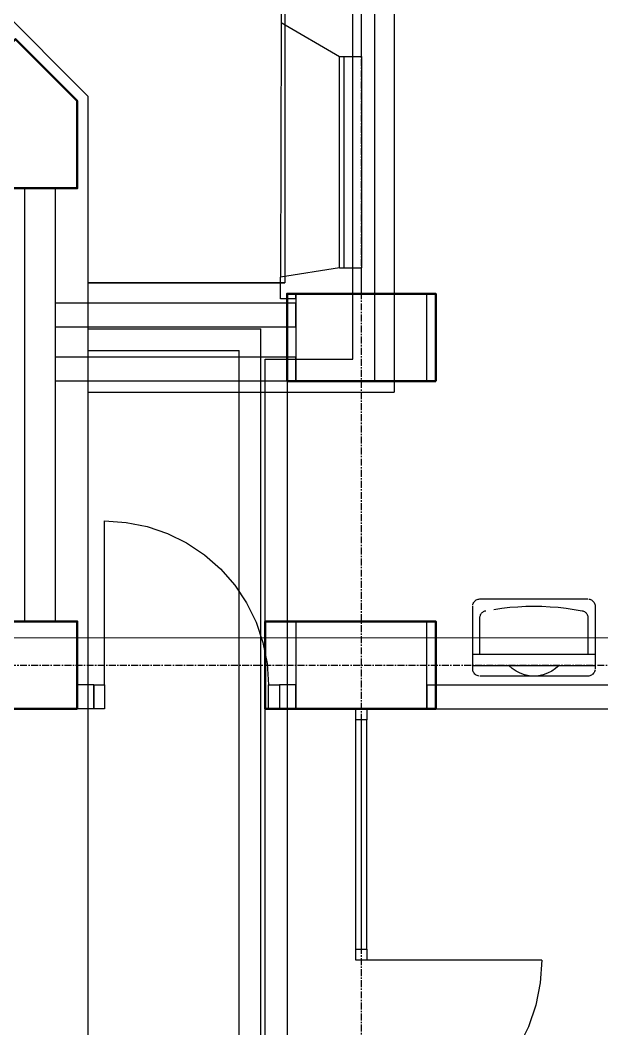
# Model space of a CAD drawing. Header units: millimetres. Extents: x -49883 to 71908, y -18440 to 67826.
# Drawn here: x 31906 to 34567, y 39611 to 44228 of the extents above; entities that cross this region are included whole.
import ezdxf

# ---------------------------------------------------------------- set-up
doc = ezdxf.new("R2010")
doc.units = ezdxf.units.MM
doc.linetypes.add('PCENTRE', pattern=[50.8, 31.75, -6.35, 6.35, -6.35])
doc.linetypes.add('PCENTRE2', pattern=[28.575, 19.05, -3.175, 3.175, -3.175])
for name, color, linetype in [('Boundaries_and_building_grids', 140, 'PCENTRE2'), ('Fourth Floor - General', 1, 'Continuous'), ('Fourth Floor - Roofs', 2, 'Continuous'), ('Fourth Floor - Structural Members', 5, 'Continuous'), ('Third Floor - Curtain Walls', 1, 'Continuous'), ('Third Floor - Doors Windows and Openings', 1, 'Continuous'), ('Third Floor - Multi-View Blocks', 7, 'Continuous'), ('Third Floor - Structural Members', 5, 'Continuous'), ('Third Floor - Walls', 3, 'Continuous')]:
    doc.layers.add(name, color=color, linetype=linetype)

msp = doc.modelspace()

# ---------------------------------------------------------------- linework, layer by layer
at = {"layer": 'Boundaries_and_building_grids', "color": 140, "linetype": 'PCENTRE', "lineweight": -3}
for p, q in [((33467.2, -6274.3), (33467.2, 67825.7)), ((-49882.8, 41275.7), (47817.2, 41275.7))]:
    msp.add_line(p, q, dxfattribs=at)
at = {"layer": 'Fourth Floor - General', "color": 1, "linetype": 'Continuous', "lineweight": -3}
for p, q in [((32217.2, 42815.7, 13800), (33007.2, 42815.7, 13800)), ((33007.2, 36735.7, 13800), (33007.2, 42815.7, 13800)), ((32217.2, 42715.7, 13800), (32907.2, 42715.7, 13800)), ((32907.2, 36835.7, 13800), (32907.2, 42715.7, 13800))]:
    msp.add_line(p, q, dxfattribs=at)
at = {"layer": 'Fourth Floor - Roofs', "color": 3, "linetype": 'Continuous'}
for p, q in [((33117.2, 65675.7, 13800), (33117.2, 43025.7, 13800)), ((32217.2, 43879.3, 13800), (30820.7, 45275.7, 13800)), ((32217.2, 34172.2, 13800), (32217.2, 43879.3, 13800))]:
    msp.add_line(p, q, dxfattribs=at)
at = {"layer": 'Fourth Floor - Roofs', "color": 3, "linetype": 'Continuous', "lineweight": -3}
for p, q in [((33617.2, 65175.7, 13800), (33617.2, 42525.7, 13800)), ((32217.2, 43025.7, 13800), (33117.2, 43025.7, 13800)), ((32217.2, 42525.7, 13800), (33617.2, 42525.7, 13800))]:
    msp.add_line(p, q, dxfattribs=at)
at = {"layer": 'Fourth Floor - Roofs', "color": 1, "linetype": 'Continuous', "lineweight": -3}
for p, q in [((33427.2, 42675.7, 13800), (33427.2, 45575.7, 13800)), ((33527.2, 45575.7, 13800), (33527.2, 42575.7, 13800)), ((33027.2, 36885.7, 13800), (33027.2, 42675.7, 13800)), ((33027.2, 42675.7, 13800), (33427.2, 42675.7, 13800)), ((33527.2, 42575.7, 13800), (33127.2, 42575.7, 13800)), ((33127.2, 42575.7, 13800), (33127.2, 36985.7, 13800))]:
    msp.add_line(p, q, dxfattribs=at)
at = {"layer": 'Fourth Floor - Roofs', "color": 1, "linetype": 'Continuous'}
msp.add_line((33117.2, 43025.7, 13800), (32217.2, 43025.7, 13800), dxfattribs=at)
at = {"layer": 'Fourth Floor - Structural Members', "color": 8, "linetype": 'Continuous', "lineweight": 50, "elevation": 13800}
for points in [[(31601.5, 43858.6), (31767.2, 43458.6), (32167.2, 43458.6), (32167.2, 43858.6), (31884.4, 44141.4)], [(32167.2, 41075.7), (31767.2, 41075.7), (31767.2, 41475.7), (32167.2, 41475.7)]]:
    msp.add_lwpolyline(points, close=True, dxfattribs=at)
for points in [[(33807.2, 42575.7), (33807.2, 42975.7), (33127.2, 42975.7), (33127.2, 42575.7), (33807.2, 42575.7)], [(33807.2, 41075.7), (33807.2, 41475.7), (33027.2, 41475.7), (33027.2, 41075.7), (33807.2, 41075.7)]]:
    msp.add_lwpolyline(points, dxfattribs=at)
at = {"layer": 'Third Floor - Curtain Walls', "color": 3, "linetype": 'Continuous'}
for p, q in [((33468, 44062.2, 10350), (33468, 44308.6, 10350)), ((33099.3, 44275.7, 10350), (33099.3, 44216.9, 10350)), ((33099.3, 44216.9, 10350), (33367.2, 44062.2, 10350)), ((33367.2, 44062.2, 10350), (33468, 44062.2, 10350)), ((33367.2, 43093.9, 10350), (33097.2, 43051.7, 10350)), ((33367.2, 43093.9, 10350), (33467.4, 43093.9, 10350)), ((33467.4, 42975.7, 10350), (33467.4, 43093.9, 10350)), ((33097.2, 42952.4, 10350), (33097.2, 43051.7, 10350)), ((33167.2, 42952.4, 10350), (33097.2, 42952.4, 10350))]:
    msp.add_line(p, q, dxfattribs=at)
at = {"layer": 'Third Floor - Curtain Walls', "color": 3, "linetype": 'Continuous', "elevation": 10350}
msp.add_lwpolyline([(33167.2, 42952.4), (33167.2, 42975.7), (33467.4, 42975.7)], dxfattribs=at)
at = {"layer": 'Third Floor - Doors Windows and Openings', "color": 1, "linetype": 'Continuous'}
for p, q in [((33099.3, 44216.9, 10350), (33097.2, 43051.7, 10350)), ((33367.2, 43093.9, 10350), (33367.2, 44062.2, 10350)), ((33387.2, 44062.2, 10350), (33387.2, 43093.9, 10350)), ((33468, 44062.2, 10350), (33467.4, 43093.9, 10350))]:
    msp.add_line(p, q, dxfattribs=at)
at = {"layer": 'Third Floor - Doors Windows and Openings'}
for p, q in [((32292.2, 41935.7, 10350), (32390.1, 41929.3, 10350)), ((32390.1, 41929.3, 10350), (32486.3, 41910.2, 10350)), ((32486.3, 41910.2, 10350), (32579.2, 41878.6, 10350)), ((32579.2, 41878.6, 10350), (32667.2, 41835.2, 10350)), ((32667.2, 41835.2, 10350), (32748.8, 41780.7, 10350)), ((32748.8, 41780.7, 10350), (32822.5, 41716.1, 10350)), ((32822.5, 41716.1, 10350), (32887.2, 41642.3, 10350)), ((32887.2, 41642.3, 10350), (32941.7, 41560.7, 10350)), ((32941.7, 41560.7, 10350), (32985.1, 41472.7, 10350)), ((32985.1, 41472.7, 10350), (33016.6, 41379.8, 10350)), ((33016.6, 41379.8, 10350), (33035.8, 41283.6, 10350)), ((33035.8, 41283.6, 10350), (33042.2, 41185.7, 10350)), ((34292.2, 39925.7, 10350), (34285.4, 39821.3, 10350)), ((34285.4, 39821.3, 10350), (34264.9, 39718.7, 10350)), ((34264.9, 39718.7, 10350), (34231.3, 39619.6, 10350)), ((34231.3, 39619.6, 10350), (34185, 39525.7, 10350))]:
    msp.add_line(p, q, dxfattribs=at)
at = {"layer": 'Third Floor - Doors Windows and Openings', "linetype": 'Continuous'}
for p, q in [((32292.2, 41185.7, 10350), (32292.2, 41935.7, 10350)), ((33442.2, 39975.7, 10350), (33442.2, 41025.7, 10350)), ((33467.2, 39975.7, 10350), (33467.2, 41025.7, 10350)), ((33492.2, 39975.7, 10350), (33492.2, 41025.7, 10350)), ((34292.2, 39925.7, 10350), (33492.2, 39925.7, 10350))]:
    msp.add_line(p, q, dxfattribs=at)
at = {"layer": 'Third Floor - Doors Windows and Openings', "linetype": 'Continuous', "elevation": 10350}
for points in [[(32242.2, 41075.7), (32242.2, 41185.7), (32292.2, 41185.7), (32292.2, 41075.7), (32242.2, 41075.7)], [(33042.2, 41075.7), (33042.2, 41185.7), (33092.2, 41185.7), (33092.2, 41075.7), (33042.2, 41075.7)], [(33442.2, 41025.7), (33442.2, 41075.7), (33492.2, 41075.7), (33492.2, 41025.7), (33442.2, 41025.7)], [(33442.2, 39925.7), (33442.2, 39975.7), (33492.2, 39975.7), (33492.2, 39925.7), (33442.2, 39925.7)]]:
    msp.add_lwpolyline(points, dxfattribs=at)
at = {"layer": 'Third Floor - Multi-View Blocks'}
for p, q in [((33977.5, 41554.2, 10350), (33978.9, 41558.3, 10350)), ((33978.9, 41558.3, 10350), (33980.8, 41562.1, 10350)), ((33980.8, 41562.1, 10350), (33983.2, 41565.7, 10350)), ((33983.2, 41565.7, 10350), (33986, 41569, 10350)), ((33986, 41569, 10350), (33989.3, 41571.8, 10350)), ((33989.3, 41571.8, 10350), (33992.9, 41574.2, 10350)), ((33992.9, 41574.2, 10350), (33996.7, 41576.1, 10350)), ((33996.7, 41576.1, 10350), (34000.8, 41577.5, 10350)), ((34000.8, 41577.5, 10350), (34005, 41578.3, 10350)), ((34005, 41578.3, 10350), (34009.3, 41578.6, 10350)), ((34507.7, 41578.3, 10350), (34512, 41577.5, 10350)), ((34512, 41577.5, 10350), (34516, 41576.1, 10350)), ((34516, 41576.1, 10350), (34519.9, 41574.2, 10350)), ((34519.9, 41574.2, 10350), (34523.5, 41571.8, 10350)), ((34523.5, 41571.8, 10350), (34526.7, 41569, 10350)), ((34526.7, 41569, 10350), (34529.6, 41565.7, 10350)), ((34529.6, 41565.7, 10350), (34532, 41562.1, 10350)), ((34532, 41562.1, 10350), (34533.9, 41558.3, 10350)), ((34533.9, 41558.3, 10350), (34535.3, 41554.2, 10350)), ((33976.7, 41550, 10350), (33977.5, 41554.2, 10350)), ((34014.6, 41510.3, 10350), (34016.9, 41513.4, 10350)), ((34016.9, 41513.4, 10350), (34019.5, 41516.2, 10350)), ((34019.5, 41516.2, 10350), (34022.3, 41518.6, 10350)), ((34022.3, 41518.6, 10350), (34025.5, 41520.8, 10350)), ((34025.5, 41520.8, 10350), (34028.8, 41522.5, 10350)), ((34028.8, 41522.5, 10350), (34032.4, 41523.8, 10350)), ((34032.4, 41523.8, 10350), (34036.1, 41524.8, 10350)), ((34072.4, 41531.1, 10350), (34109, 41536.4, 10350)), ((34109, 41536.4, 10350), (34145.7, 41540.4, 10350)), ((34145.7, 41540.4, 10350), (34182.6, 41543.3, 10350)), ((34182.6, 41543.3, 10350), (34219.4, 41545.1, 10350)), ((34219.4, 41545.1, 10350), (34256.4, 41545.7, 10350)), ((34256.4, 41545.7, 10350), (34293.3, 41545.1, 10350)), ((34293.3, 41545.1, 10350), (34330.2, 41543.3, 10350)), ((34330.2, 41543.3, 10350), (34367, 41540.4, 10350)), ((34367, 41540.4, 10350), (34403.7, 41536.4, 10350)), ((34403.7, 41536.4, 10350), (34440.3, 41531.1, 10350)), ((34440.3, 41531.1, 10350), (34476.7, 41524.8, 10350)), ((34476.7, 41524.8, 10350), (34480.4, 41523.8, 10350)), ((34480.4, 41523.8, 10350), (34483.9, 41522.5, 10350)), ((34483.9, 41522.5, 10350), (34487.3, 41520.8, 10350)), ((34487.3, 41520.8, 10350), (34490.4, 41518.6, 10350)), ((34490.4, 41518.6, 10350), (34493.3, 41516.2, 10350)), ((34493.3, 41516.2, 10350), (34495.9, 41513.4, 10350)), ((34495.9, 41513.4, 10350), (34498.1, 41510.3, 10350)), ((34535.3, 41554.2, 10350), (34536.1, 41550, 10350)), ((34536.1, 41550, 10350), (34536.4, 41545.7, 10350)), ((34009.3, 41492.4, 10350), (34009.5, 41496.2, 10350)), ((34009.5, 41496.2, 10350), (34010.2, 41499.9, 10350)), ((34010.2, 41499.9, 10350), (34011.3, 41503.6, 10350)), ((34011.3, 41503.6, 10350), (34012.8, 41507, 10350)), ((34012.8, 41507, 10350), (34014.6, 41510.3, 10350)), ((34498.1, 41510.3, 10350), (34500, 41507, 10350)), ((34500, 41507, 10350), (34501.5, 41503.6, 10350)), ((34501.5, 41503.6, 10350), (34502.6, 41499.9, 10350)), ((34502.6, 41499.9, 10350), (34503.2, 41496.2, 10350)), ((34503.2, 41496.2, 10350), (34503.4, 41492.4, 10350)), ((33976.7, 41253.9, 10350), (33976.4, 41258.2, 10350)), ((33977.5, 41249.7, 10350), (33976.7, 41253.9, 10350)), ((33978.9, 41245.6, 10350), (33977.5, 41249.7, 10350)), ((33980.8, 41241.7, 10350), (33978.9, 41245.6, 10350)), ((33983.2, 41238.2, 10350), (33980.8, 41241.7, 10350)), ((33986, 41234.9, 10350), (33983.2, 41238.2, 10350)), ((33989.3, 41232.1, 10350), (33986, 41234.9, 10350)), ((34156.9, 41260.2, 10350), (34141.1, 41274.7, 10350)), ((34174.5, 41247.9, 10350), (34156.9, 41260.2, 10350)), ((34193.7, 41238.2, 10350), (34174.5, 41247.9, 10350)), ((34213.9, 41231, 10350), (34193.7, 41238.2, 10350)), ((34319.1, 41238.2, 10350), (34298.8, 41231, 10350)), ((34338.2, 41247.9, 10350), (34319.1, 41238.2, 10350)), ((34355.9, 41260.2, 10350), (34338.2, 41247.9, 10350)), ((34371.7, 41274.7, 10350), (34355.9, 41260.2, 10350)), ((34526.7, 41234.9, 10350), (34523.5, 41232.1, 10350)), ((34529.6, 41238.2, 10350), (34526.7, 41234.9, 10350)), ((34532, 41241.7, 10350), (34529.6, 41238.2, 10350)), ((34533.9, 41245.6, 10350), (34532, 41241.7, 10350)), ((34535.3, 41249.7, 10350), (34533.9, 41245.6, 10350)), ((34536.1, 41253.9, 10350), (34535.3, 41249.7, 10350)), ((33992.9, 41229.7, 10350), (33989.3, 41232.1, 10350)), ((33996.7, 41227.8, 10350), (33992.9, 41229.7, 10350)), ((34000.8, 41226.4, 10350), (33996.7, 41227.8, 10350)), ((34005, 41225.6, 10350), (34000.8, 41226.4, 10350)), ((34235, 41226.7, 10350), (34213.9, 41231, 10350)), ((34256.4, 41225.3, 10350), (34235, 41226.7, 10350)), ((34277.8, 41226.7, 10350), (34256.4, 41225.3, 10350)), ((34298.8, 41231, 10350), (34277.8, 41226.7, 10350)), ((34507.7, 41225.6, 10350), (34503.4, 41225.3, 10350)), ((34512, 41226.4, 10350), (34507.7, 41225.6, 10350)), ((34516, 41227.8, 10350), (34512, 41226.4, 10350)), ((34519.9, 41229.7, 10350), (34516, 41227.8, 10350)), ((34523.5, 41232.1, 10350), (34519.9, 41229.7, 10350))]:
    msp.add_line(p, q, dxfattribs=at)
at = {"layer": 'Third Floor - Multi-View Blocks', "linetype": 'Continuous'}
for p, q in [((34009.3, 41578.6, 10350), (34503.4, 41578.6, 10350)), ((33976.4, 41258.2, 10350), (33976.4, 41545.7, 10350)), ((34536.4, 41545.7, 10350), (34536.4, 41258.2, 10350)), ((34009.3, 41324.1, 10350), (34009.3, 41492.4, 10350)), ((34503.4, 41492.4, 10350), (34503.4, 41324.1, 10350)), ((34536.4, 41324.1, 10350), (33976.4, 41324.1, 10350)), ((33976.4, 41274.7, 10350), (34536.4, 41274.7, 10350)), ((34503.4, 41225.3, 10350), (34009.3, 41225.3, 10350))]:
    msp.add_line(p, q, dxfattribs=at)
at = {"layer": 'Third Floor - Structural Members', "color": 3, "linetype": 'Continuous', "lineweight": 0}
msp.add_xline((37844.6, 41400.7, 10350), (1, 0), dxfattribs=at)
at = {"layer": 'Third Floor - Structural Members', "color": 5, "linetype": 'Continuous', "elevation": 10350}
for points in [[(31601.5, 43858.6), (31767.2, 43458.6), (32167.2, 43458.6), (32167.2, 43858.6), (31884.4, 44141.4)], [(32167.2, 41075.7), (31767.2, 41075.7), (31767.2, 41475.7), (32167.2, 41475.7)]]:
    msp.add_lwpolyline(points, close=True, dxfattribs=at)
for points in [[(33767.2, 42575.7), (33767.2, 42975.7), (33167.2, 42975.7), (33167.2, 42575.7), (33767.2, 42575.7)], [(33767.2, 41075.7), (33767.2, 41475.7), (33167.2, 41475.7), (33167.2, 41075.7), (33767.2, 41075.7)]]:
    msp.add_lwpolyline(points, dxfattribs=at)
at = {"layer": 'Third Floor - Walls', "color": 3, "linetype": 'Continuous'}
for p, q in [((31927.2, 41475.7, 10350), (31927.2, 43458.6, 10350)), ((32067.2, 43458.6, 10350), (31927.2, 43458.6, 10350)), ((32067.2, 41475.7, 10350), (32067.2, 43458.6, 10350)), ((33167.2, 42932.7, 10350), (32067.2, 42932.7, 10350)), ((32067.2, 42822.7, 10350), (32067.2, 42932.7, 10350)), ((33167.2, 42822.7, 10350), (33167.2, 42932.7, 10350)), ((33167.2, 42822.7, 10350), (32067.2, 42822.7, 10350)), ((33167.2, 42685.7, 10350), (32067.2, 42685.7, 10350)), ((32067.2, 42575.7, 10350), (32067.2, 42685.7, 10350)), ((33167.2, 42575.7, 10350), (33167.2, 42685.7, 10350)), ((33167.2, 42575.7, 10350), (32067.2, 42575.7, 10350)), ((32067.2, 41475.7, 10350), (31927.2, 41475.7, 10350)), ((32242.2, 41185.7, 10350), (32167.2, 41185.7, 10350)), ((32167.2, 41075.7, 10350), (32167.2, 41185.7, 10350)), ((32242.2, 41185.7, 10350), (32242.2, 41075.7, 10350)), ((33167.2, 41185.7, 10350), (33092.2, 41185.7, 10350)), ((33092.2, 41185.7, 10350), (33092.2, 41075.7, 10350)), ((33167.2, 41075.7, 10350), (33167.2, 41185.7, 10350)), ((33767.2, 41185.7, 10350), (36557.2, 41185.7, 10350)), ((33767.2, 41185.7, 10350), (33767.2, 41075.7, 10350)), ((32242.2, 41075.7, 10350), (32167.2, 41075.7, 10350)), ((33167.2, 41075.7, 10350), (33092.2, 41075.7, 10350)), ((33767.2, 41075.7, 10350), (36667.2, 41075.7, 10350))]:
    msp.add_line(p, q, dxfattribs=at)

doc.saveas('drawing.dxf')
